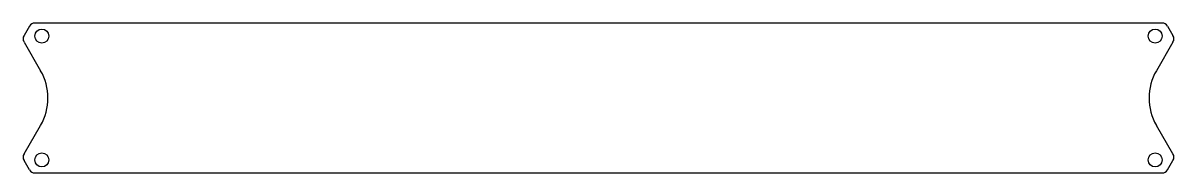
# Model space of a CAD drawing. Extents: x -225 to -4, y -39 to -10.
import ezdxf

# ---------------------------------------------------------------- set-up
doc = ezdxf.new("R2010")
doc.units = 0
doc.layers.get('0').update_dxf_attribs({"linetype": 'CONTINUOUS'})

msp = doc.modelspace()

# ---------------------------------------------------------------- linework, layer by layer
at = {"color": 7, "linetype": 'CONTINUOUS'}
for p, q in [((-223.56, -10.53), (-224.59, -12.3)), ((-6.12, -9.9), (-222.48, -9.9)), ((-5.04, -10.53), (-4.01, -12.3)), ((-224.59, -13.55), (-221.41, -19.06)), ((-4.01, -13.55), (-7.19, -19.06)), ((-224.59, -35.06), (-221.41, -29.56)), ((-4.01, -35.06), (-7.19, -29.56)), ((-223.56, -38.09), (-224.59, -36.31)), ((-5.04, -38.09), (-4.01, -36.31)), ((-222.48, -38.71), (-6.12, -38.71))]:
    msp.add_line(p, q, dxfattribs=at)
for centre in [(-221.18, -12.4), (-7.42, -12.4), (-221.18, -36.21), (-7.42, -36.21)]:
    msp.add_circle(centre, 1.35, dxfattribs=at)
for centre, radius, start, end in [((-222.6, -10.94), 1.05, 83.491, 156.509), ((-6, -10.94), 1.05, 23.491, 96.509), ((-223.74, -12.92), 1.05, 143.491, 216.509), ((-4.86, -12.92), 1.05, 323.491, 36.509), ((-230.5, -24.31), 10.5, 330, 30), ((1.9, -24.31), 10.5, 150, 210), ((-223.74, -35.69), 1.05, 143.491, 216.509), ((-4.86, -35.69), 1.05, 323.491, 36.509), ((-222.6, -37.67), 1.05, 203.491, 276.509), ((-6, -37.67), 1.05, 263.491, 336.509)]:
    msp.add_arc(centre, radius, start, end, dxfattribs=at)

doc.saveas('drawing.dxf')
